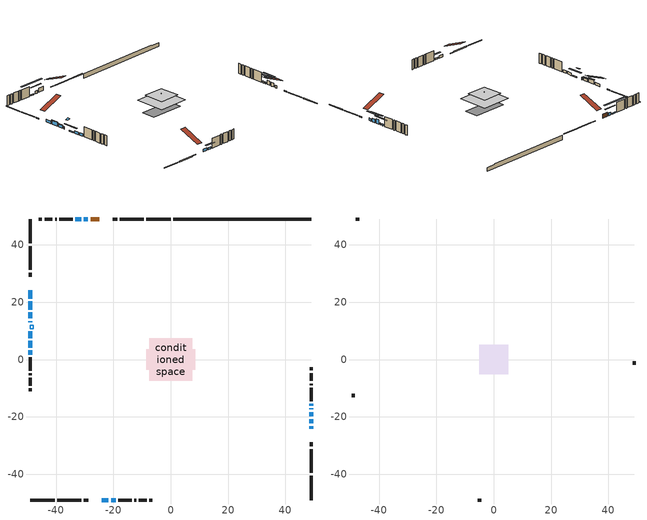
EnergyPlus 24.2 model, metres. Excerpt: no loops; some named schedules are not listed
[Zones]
conditioned space
 floor outside (Floor1 construction): -1.27,-1.27 -1.27,1.27 1.27,1.27 1.27,-1.27 z0.61
 floor adiabatic (AdiabaticFloorConstruction): -7.45,-7.45 -7.45,7.45 7.45,7.45 7.45,-7.45 z3.05
 floor foundation (Slab1 construction): -8.54,-3.5 -8.54,3.5 8.54,3.5 8.54,-3.5 z-1.6
 wall outside (RimJoist1 construction): -0.07,49.02 -8.56,49.02 / -49.02,-49.02 -40.52,-49.02 / -49.02,49.02 -49.02,40.52 / 49.02,-49.02 49.02,-40.52 z0.61:0.91
 wall outside (RimJoist2 construction): -9.49,49.02 -17.8,49.02 / -39.59,-49.02 -31.28,-49.02 / -49.02,39.59 -49.02,31.28 / 49.02,-39.59 49.02,-31.28 z0.61:0.91
 wall outside (RimJoist3 construction): -18.73,49.02 -20.3,49.02 / -30.35,-49.02 -28.79,-49.02 / -49.02,30.35 -49.02,28.79 / 49.02,-30.35 49.02,-28.79 z0.61:0.91
 wall outside (AdiabaticWallConstruction 1): -24.93,49.02 -27.97,49.02 z0.61:2.64
 wall outside (AdiabaticWallConstruction): 49.02,-24.16 49.02,-23.22 / -24.16,-49.02 -21.74,-49.02 / -49.02,24.16 -49.02,21.25 / -49.02,13.41 -49.02,12.95 / -49.02,6.56 -49.02,4.16 / -49.02,3.23 -49.02,1.64 z0.61:1.83; 49.02,-22.3 49.02,-20.77 z0.61:2.34; -28.89,49.02 -30.29,49.02 z0.61:1.88; -49.02,20.32 -49.02,17.4 z0.61:2.44; -49.02,16.47 -49.02,14.34 z0.61:1.93; 49.02,-19.84 49.02,-18.32 z0.61:2.69; -20.81,-49.02 -19.19,-49.02 z0.61:1.45; -31.21,49.02 -33.27,49.02 / -49.02,9.88 -49.02,7.49 z0.61:1.07; 49.02,-17.39 49.02,-16.98 / 49.02,-16.05 49.02,-15.49 z0.61:1.53
 wall outside (Wall1 construction): -34.2,49.02 -38.83,49.02 / -18.26,-49.02 -13.62,-49.02 / -49.02,0.71 -49.02,-3.93 / 49.02,-14.56 49.02,-9.93 z0.61:5.49
 wall outside (Wall2 construction): -39.76,49.02 -40.35,49.02 / -12.69,-49.02 -12.1,-49.02 / -49.02,-4.86 -49.02,-5.45 / 49.02,-9 49.02,-8.41 z0.61:5.49
 wall outside (Wall3 construction): -41.28,49.02 -44.04,49.02 / -11.17,-49.02 -8.41,-49.02 / -49.02,-6.38 -49.02,-9.14 / 49.02,-7.48 49.02,-4.72 z0.61:5.49
 wall outside (Wall4 construction): -44.97,49.02 -45.99,49.02 / -7.48,-49.02 -6.47,-49.02 / -49.02,-10.07 -49.02,-11.08 / 49.02,-3.79 49.02,-2.77 z0.61:5.49
 wall foundation (FoundationWall1 construction): 0.86,49.02,-1.6 0.86,49.02,0.61 44.2,49.02,0.61 44.2,49.02,0.19 49.02,49.02,0.19 49.02,49.02,-1.6
 window (WindowConstruction): 49.02,-24.16 49.02,-23.22 z0.61:1.83
 window (WindowConstruction 4): 49.02,-22.3 49.02,-20.77 z0.61:2.34
 window (WindowConstruction 5): -28.89,49.02 -30.28,49.02 z0.61:1.88
 window (WindowConstruction 6): -24.16,-49.02 -21.74,-49.02 z0.61:1.83
 window (WindowConstruction 7): -49.02,24.16 -49.02,21.25 z0.61:1.83
 window (WindowConstruction 8): -49.02,20.32 -49.02,17.4 z0.61:2.44
 window (WindowConstruction 9): -49.02,16.47 -49.02,14.34 z0.61:1.93
 window (WindowConstruction 10): -49.02,13.41 -49.02,12.95 z0.61:1.83
 window (WindowConstruction 11): 49.02,-19.84 49.02,-18.32 z0.61:2.69
 window (WindowConstruction 1): -20.81,-49.02 -19.19,-49.02 z0.61:1.45
 window (WindowConstruction 14): -31.21,49.02 -33.27,49.02 z0.61:1.07
 window (WindowConstruction 15): -49.02,9.88 -49.02,7.49 z0.61:1.07
 window (WindowConstruction 2): -49.02,6.56 -49.02,4.16 z0.61:1.83
 window (WindowConstruction 3): -49.02,3.23 -49.02,1.64 z0.61:1.83
 window (WindowConstruction 12): 49.02,-17.39 49.02,-16.98 z0.61:1.52
 window (WindowConstruction 13): 49.02,-16.05 49.02,-15.49 z0.61:1.52
 door (Door): -24.93,49.02 -27.97,49.02 z0.61:2.64
 ceiling adiabatic (AdiabaticFloorConstruction): 7.45,-7.45 7.45,7.45 -7.45,7.45 -7.45,-7.45 z3.05
 roof outside (AdiabaticRoofConstruction): -49.02,10.8,5.49 -47.89,10.8,5.96 -47.89,12.02,5.96 -49.02,12.02,5.49
 skylight (SkylightConstruction): -49.02,10.8,5.49 -47.89,10.8,5.96 -47.89,12.02,5.96 -49.02,12.02,5.49
attic - vented
 floor to conditioned space (Floor2 construction Reversed): -5.07,-5.07 -5.07,5.07 5.07,5.07 5.07,-5.07 z5.49
 floor to conditioned space (Floor3 construction Reversed): -1.06,-1.06 -1.06,1.06 1.06,1.06 1.06,-1.06 z5.49
 floor to conditioned space (Floor4 construction Reversed): -1.27,-1.27 -1.27,1.27 1.27,1.27 1.27,-1.27 z5.49
 wall outside (Wall5 construction): -46.92,49.02 -48.09,49.02 / -5.54,-49.02 -4.37,-49.02 / -49.02,-12.01 -49.02,-13.18 / 49.02,-1.84 49.02,-0.67 z0.61:5.49
 roof outside (Roof1 construction): -24,49.02,5.49 -24,38.77,9.76 -21.22,38.77,9.76 -21.22,49.02,5.49; -25.09,-49.02,5.49 -25.09,-38.77,9.76 -27.86,-38.77,9.76 -27.86,-49.02,5.49; -49.02,25.09,5.49 -38.77,25.09,9.76 -38.77,27.86,9.76 -49.02,27.86,5.49; 49.02,-25.09,5.49 38.77,-25.09,9.76 38.77,-27.86,9.76 49.02,-27.86,5.49
shading: 49.02,-18.03 49.02,-25.04 49.63,-25.04 49.63,-18.03 z5.08; -32.84,49.02 -26.33,49.02 -26.33,49.43 -32.84,49.43 z4.44; -49.02,17.1 -49.02,20.62 -49.32,20.62 -49.32,17.1 z2.74; -49.02,14.04 -49.02,16.77 -49.32,16.77 -49.32,14.04 z2.23; 49.02,-15.58 49.02,-22.58 49.63,-22.58 49.63,-15.58 z5.43; -17.36,-49.02 -22.64,-49.02 -22.64,-49.63 -17.36,-49.63 z3.28; -38.76,49.02 -25.72,49.02 -25.72,49.63 -38.76,49.63 z6.56; -49.02,5.05 -49.02,12.32 -49.63,12.32 -49.63,5.05 z3.51; 49.02,-14.24 49.02,-20.13 49.63,-20.13 49.63,-14.24 z4.26; 49.02,-12.75 49.02,-18.79 49.63,-18.79 49.63,-12.75 z4.26
[Building]
Building 1: Terrain=Suburbs
[Site:Location]
Ottawa Intl AP_ON: Latitude {deg}=45.32; Longitude {deg}=-75.67; Time Zone {hr}=-5; Elevation {m}=115; Keep Site Location Information=Yes
[Site:GroundTemperature:Shallow]
1.18808, -1.19398, -1.38475, -0.254337, 4.28362, 8.80044, 12.7163, 15.1969, 15.4076, 13.3901, 9.57408, 5.19582
[Site:WaterMainsTemperature]
Calculation Method=Schedule; Temperature Schedule=mains temperature schedule
[Material] Roughness=Rough; Thermal Absorptance=0.9
Name | Thickness {m} | Conductivity {W/m-K} | Density {kg/m3} | Specific Heat {J/kg-K} | Solar Absorptance | Visible Absorptance
asphalt or fiberglass shingles | 0.00635 | 0.162714 | 1121.4 | 1465.45 | 0.4 | 0.4
asphalt or fiberglass shingles 1 | 0.00635 | 0.162714 | 1121.4 | 1465.45 | 0.7 | 0.7
ceiling loosefill ins | 0.254 | 0.0480833 | 16.02 | 1046.75 | 0.7 | 0.7
ceiling loosefill ins 1 | 0.0846667 | 0.0480833 | 16.02 | 1046.75 | 0.7 | 0.7
ceiling stud and cavity | 0.1397 | 0.0981895 | 65.682 | 1177.47 | 0.7 | 0.7
ceiling stud and cavity 1 | 0.1397 | 0.0957022 | 65.682 | 1177.47 | 0.7 | 0.7
ceiling stud and cavity 2 | 0.1397 | 0.0951285 | 65.682 | 1177.47 | 0.7 | 0.7
concrete 4.0 in. | 0.1016 | 1.803125 | 2242.8 | 837.4 | 0.7 | 0.7
concrete 8.0 in. | 0.2032 | 1.803125 | 2242.8 | 837.4 | 0.7 | 0.7
door material | 0.04445 | 0.0451087 | 512.64 | 1214.23 | 0.7 | 0.7
exterior vertical ins | 0.00065798 | 0.029427 | 32.04 | 1214.23 | 0.7 | 0.7
floor covering | 0.0127 | 0.0433444 | 54.468 | 1339.84 | 0.6 | 0.6
floor rigid ins; rim joist rigid ins | 0.051816 | 0.029427 | 32.04 | 1214.23 | 0.7 | 0.7
floor rigid ins 1; roof rigid ins; wall rigid ins | 0.512978 | 0.029427 | 32.04 | 1214.23 | 0.7 | 0.7
floor stud and cavity | 0.1397 | 0.094315 | 92.3553 | 1139.71 | 0.7 | 0.7
floor stud and cavity 1 | 0.1397 | 1.75129 | 37.0049 | 1207.88 | 0.7 | 0.7
furniture material conditioned space 1 | 0.1524 | 0.115458 | 640.8 | 1214.23 | 0.6 | 0.6
gypsum board | 0.0127 | 0.160291 | 801 | 837.4 | 0.6 | 0.6
gypsum board 1 | 0.0127 | 0.160291 | 801 | 837.4 | 0.7 | 0.7
osb sheathing 0.5 in. | 0.0127 | 0.115458 | 512.64 | 1214.23 | 0.7 | 0.7
osb sheathing 0.75 in. | 0.01905 | 0.115458 | 512.64 | 1214.23 | 0.7 | 0.7
osb sheathing 2.0 in. | 0.0508 | 0.115458 | 512.64 | 1214.23 | 0.7 | 0.7
rim joist stud and cavity | 0.0508 | 0.268173 | 125.044 | 1163.47 | 0.6 | 0.6
rim joist stud and cavity 1 | 0.0508 | 0.548689 | 125.044 | 1163.47 | 0.6 | 0.6
rim joist stud and cavity 2 | 0.0508 | 0.632955 | 125.044 | 1163.47 | 0.6 | 0.6
roof stud and cavity | 0.18415 | 1.78686 | 37.0049 | 1207.88 | 0.6 | 0.6
wall stud and cavity | 0.1397 | 0.0816238 | 139.0536 | 1170.24 | 0.7 | 0.7
wall stud and cavity 1 | 0.1397 | 0.0966364 | 139.0536 | 1170.24 | 0.7 | 0.7
wall stud and cavity 2 | 0.1397 | 0.0820459 | 139.0536 | 1170.24 | 0.7 | 0.7
wall stud and cavity 3 | 0.1397 | 0.0881538 | 139.0536 | 1170.24 | 0.7 | 0.7
wall stud and cavity 4 | 0.0889 | 6.9971 | 50.32683 | 1063.81 | 0.6 | 0.6
wall stud and cavity 5 | 0.0889 | 0.380278 | 52.3479 | 1209.89 | 0.7 | 0.7
wall stud and cavity 6 | 0.0889 | 0.391764 | 83.0341 | 1211.67 | 0.7 | 0.7
wood siding | 0.0254 | 0.102417 | 544.68 | 1172.36 | 0.4 | 0.4
wood siding 1 | 0.00254 | 0.102417 | 544.68 | 1172.36 | 0.4 | 0.4
wood siding 2; wood siding 3; wood siding 4 | 0.0254 | 0.102417 | 544.68 | 1172.36 | 0.7 | 0.7
[WindowMaterial:SimpleGlazingSystem]
Name | U-Factor {W/m2-K} | Solar Heat Gain Coefficient
SkylightMaterial | 5.21453 | 0.7381
WindowMaterial | 2.95597 | 0.57
WindowMaterial 1 | 2.97868 | 0.53
WindowMaterial 10 | 3.0048 | 0.5
WindowMaterial 11 | 2.90203 | 0.65
WindowMaterial 12 | 3.13539 | 0.43
WindowMaterial 13 | 2.986628 | 0.6
WindowMaterial 14 | 3.026374 | 0.48
WindowMaterial 15 | 3.01388 | 0.51
WindowMaterial 2 | 2.93666 | 0.6
WindowMaterial 3 | 2.9219 | 0.62
WindowMaterial 4 | 1.78232 | 0.54
WindowMaterial 5 | 2.13095 | 0.63
WindowMaterial 6 | 2.989467 | 0.58
WindowMaterial 7 | 1.89191 | 0.55
WindowMaterial 8 | 2.88329 | 0.67
WindowMaterial 9 | 2.90827 | 0.64
[Construction]
AdiabaticFloorConstruction: floor stud and cavity 1, floor rigid ins 1, osb sheathing 0.75 in., floor covering
AdiabaticRoofConstruction: asphalt or fiberglass shingles 1, roof rigid ins, osb sheathing 0.75 in., roof stud and cavity
AdiabaticWallConstruction: wood siding 3, wall rigid ins, wall stud and cavity 5, gypsum board
AdiabaticWallConstruction 1: wood siding 4, wall rigid ins, wall stud and cavity 5, gypsum board
Door: door material
Floor1 construction: floor stud and cavity, floor rigid ins, osb sheathing 0.75 in., floor covering
Floor2 construction Reversed: gypsum board, ceiling stud and cavity, ceiling loosefill ins
Floor3 construction Reversed: gypsum board, ceiling stud and cavity 1, ceiling loosefill ins 1
Floor4 construction Reversed: gypsum board, ceiling stud and cavity 2, ceiling loosefill ins 1
FoundationWall1 construction: concrete 8.0 in., gypsum board 1
furniture construction conditioned space 1: furniture material conditioned space 1
PartitionWallConstruction: gypsum board, wall stud and cavity 6, gypsum board
RimJoist1 construction: wood siding 2, rim joist rigid ins, osb sheathing 2.0 in., rim joist stud and cavity
RimJoist2 construction: wood siding 2, rim joist rigid ins, osb sheathing 2.0 in., rim joist stud and cavity 1
RimJoist3 construction: wood siding 2, rim joist rigid ins, osb sheathing 2.0 in., rim joist stud and cavity 2
Roof1 construction: asphalt or fiberglass shingles
SkylightConstruction: SkylightMaterial
Slab1 construction: concrete 4.0 in.
Wall1 construction: wood siding, osb sheathing 0.5 in., wall stud and cavity, gypsum board
Wall2 construction: wood siding, osb sheathing 0.5 in., wall stud and cavity 1, gypsum board
Wall3 construction: wood siding, osb sheathing 0.5 in., wall stud and cavity 2, gypsum board
Wall4 construction: wood siding, osb sheathing 0.5 in., wall stud and cavity 3, gypsum board
Wall5 construction: wood siding 1, wall stud and cavity 4
WindowConstruction: WindowMaterial
WindowConstruction 1: WindowMaterial 1
WindowConstruction 10: WindowMaterial 10
WindowConstruction 11: WindowMaterial 11
WindowConstruction 12: WindowMaterial 12
WindowConstruction 13: WindowMaterial 13
WindowConstruction 14: WindowMaterial 14
WindowConstruction 15: WindowMaterial 15
WindowConstruction 2: WindowMaterial 2
WindowConstruction 3: WindowMaterial 3
WindowConstruction 4: WindowMaterial 4
WindowConstruction 5: WindowMaterial 5
WindowConstruction 6: WindowMaterial 6
WindowConstruction 7: WindowMaterial 7
WindowConstruction 8: WindowMaterial 8
WindowConstruction 9: WindowMaterial 9
[Zone] Multiplier=1; Part of Total Floor Area=Yes
Name | Volume {m3}
attic - vented | 79.3529
conditioned space | 861.2
[Space]
Name | Zone | Volume {m3}
attic - vented 1 | attic - vented | 79.3529
conditioned space 1 | conditioned space | 861.2
[ZoneInfiltration:EffectiveLeakageArea]
infil attic - vented 1: Zone or Space=attic - vented 1; Schedule=Always On Discrete; Effective Air Leakage Area {cm2}=4791.73; Stack Coefficient=0.000636241; Wind Coefficient=1.70424e-05
[ZoneMixing]
whole house fan mix: Zone or Space=attic - vented; Schedule=Always On Continuous; Design Flow Rate Calculation Method=Flow/Zone; Design Flow Rate {m3/s}=0; Source Zone or Space=conditioned space
[SurfaceProperty:ExposedFoundationPerimeter]
Slab1: Exposed Perimeter Calculation Method=TotalExposedPerimeter; Total Exposed Perimeter {m}=48.158
[InternalMass] Zone or ZoneList=conditioned space; Space or SpaceList=conditioned space 1
Name | Construction | Surface Area {m2}
furniture mass conditioned space 1 | furniture construction conditioned space 1 | 139.32
partition wall mass | PartitionWallConstruction | 348.3
[Lights]
interior lighting: Zone or ZoneList or Space or SpaceList=conditioned space 1; Schedule=interior lighting schedule; Design Level Calculation Method=LightingLevel; Lighting Level {W}=343.2; Return Air Fraction=0; Fraction Radiant=0.6; Fraction Visible=0.2; Fraction Replaceable=1
[People]
occupants: Zone or ZoneList or Space or SpaceList=conditioned space 1; Number of People Schedule=occupants schedule; Number of People Calculation Method=People; Number of People=3; Fraction Radiant=0.314171; Sensible Heat Fraction=0.56303; Activity Level Schedule=occupants activity schedule; Carbon Dioxide Generation Rate {m3/s-W}=0; Enable ASHRAE 55 Comfort Warnings=No; Mean Radiant Temperature Calculation Type=EnclosureAveraged
[ElectricEquipment] Zone or ZoneList or Space or SpaceList=conditioned space 1; Design Level Calculation Method=EquipmentLevel
Name | Schedule | Design Level {W} | Fraction Latent | Fraction Radiant | Fraction Lost
clothes dryer | clothes dryer schedule | 140.772 | 0.015 | 0.081 | 0.85
clothes washer | clothes washer schedule | 32.1985 | 0.03 | 0.162 | 0.7
cooking range | cooking range schedule | 215.147 | 0.08 | 0.432 | 0.2
dishwasher | dishwasher schedule | 66.8632 | 0.3 | 0.18 | 0.4
fridge | fridge schedule | 72.9452 | 0 | 0.6 | 0
mech vent bath fan 0 | mech vent bath fan 0 schedule | 50.2 | 0 | 0 | 1
mech vent bath fan 1 | mech vent bath fan 1 schedule | 50.2 | 0 | 0 | 1
mech vent bath fan 2 | mech vent bath fan 2 schedule | 50.2 | 0 | 0 | 1
mech vent house fan | mech vent house fan schedule | 0 | 0 | 0 | 1
mech vent house fan cfis | mech vent house fan cfis schedule | 0 | 0 | 0 | 0
mech vent range fan 0 | mech vent range fan 0 schedule | 57 | 0 | 0 | 1
misc plug loads | misc plug loads schedule | 494.7 | 0.045 | 0.513 | 0.1
whole house fan | Always On Discrete | 0 | 0 | 0 | 1
[OtherEquipment] Zone or ZoneList or Space or SpaceList=conditioned space 1; Design Level Calculation Method=EquipmentLevel
Name | Fuel Type | Schedule | Design Level {W} | Fraction Latent | Fraction Radiant | Fraction Lost
clothes dryer 1 | Electricity | clothes dryer schedule | 0 | 0.015 | 0.081 | 0.85
cooking range 1 | Electricity | cooking range schedule | 0 | 0.08 | 0.432 | 0.2
general water use latent | None | general water use schedule | 62.594 | 1 | 0 | 0
general water use sensible | None | general water use schedule | -61.6891 | 0 | 0.6 | 0
mech vent house fan latent load | None | Always On Discrete | 0 | 1 | 0 | 0
mech vent house fan sensible load | None | Always On Discrete | 0 | 0 | 0 | 0
water heater energy adjustment1 | NaturalGas | Always On Discrete | 0.01 | 0 | 0 | 1
[ZoneInfiltration:DesignFlowRate] Zone or ZoneList or Space or SpaceList=conditioned space 1; Schedule=Always On Discrete; Design Flow Rate Calculation Method=Flow/Zone; Design Flow Rate {m3/s}=0
infil flow; natural vent flow; whole house fan flow
[Foundation:Kiva]
Foundation Kiva 1: Initial Indoor Air Temperature {C}=18; Wall Height Above Grade {m}=0.610027; Wall Depth Below Slab {m}=0.2032; Custom Block Material Name 1=exterior vertical ins; Custom Block Depth 1 {m}=2.21001; Custom Block X Position 1 {m}=0.2159; Custom Block Z Position 1 {m}=0
[Foundation:Kiva:Settings]
Soil Conductivity {W/m-K}=1.275747; Soil Density {kg/m3}=1842.3; Soil Specific Heat {J/kg-K}=418.7; Ground Solar Absorptivity=0.9; Ground Thermal Absorptivity=0.9; Ground Surface Roughness {m}=0.03; Far-Field Width {m}=40; Deep-Ground Boundary Condition=ZeroFlux; Deep-Ground Depth {m}=40; Minimum Cell Dimension {m}=0.2; Maximum Cell Growth Coefficient=3; Simulation Timestep=Timestep
[Exterior:Lights]
exterior lighting: Schedule=exterior lighting schedule; Design Level {W}=75.6
[Schedule:Constant]
Name | Hourly Value
Always On Continuous; mech vent house fan schedule; mech vent house fan cfis schedule; Always On Discrete | 1
occupants activity schedule | 117.228
fridge schedule | 0
[Schedule:Week:Daily]
interior lighting schedule Week Rule - Jan1-Jan27: interior lighting schedule day, interior lighting schedule day, interior lighting schedule day, interior lighting schedule day, interior lighting schedule day, interior lighting schedule day, interior lighting schedule day, interior lighting schedule default day, interior lighting schedule default day, interior lighting schedule default day, interior lighting schedule default day, interior lighting schedule default day
interior lighting schedule Week Rule - Jan28-Feb3: interior lighting schedule day, interior lighting schedule day, interior lighting schedule day, interior lighting schedule day, interior lighting schedule day 1, interior lighting schedule day 1, interior lighting schedule day 1, interior lighting schedule default day, interior lighting schedule default day, interior lighting schedule default day, interior lighting schedule default day, interior lighting schedule default day
interior lighting schedule Week Rule - Feb4-Feb24: interior lighting schedule day 1, interior lighting schedule day 1, interior lighting schedule day 1, interior lighting schedule day 1, interior lighting schedule day 1, interior lighting schedule day 1, interior lighting schedule day 1, interior lighting schedule default day, interior lighting schedule default day, interior lighting schedule default day, interior lighting schedule default day, interior lighting schedule default day
interior lighting schedule Week Rule - Feb25-Mar3: interior lighting schedule day 1, interior lighting schedule day 1, interior lighting schedule day 1, interior lighting schedule day 1, interior lighting schedule day 2, interior lighting schedule day 2, interior lighting schedule day 2, interior lighting schedule default day, interior lighting schedule default day, interior lighting schedule default day, interior lighting schedule default day, interior lighting schedule default day
interior lighting schedule Week Rule - Mar4-Mar31: interior lighting schedule day 2, interior lighting schedule day 2, interior lighting schedule day 2, interior lighting schedule day 2, interior lighting schedule day 2, interior lighting schedule day 2, interior lighting schedule day 2, interior lighting schedule default day, interior lighting schedule default day, interior lighting schedule default day, interior lighting schedule default day, interior lighting schedule default day
interior lighting schedule Week Rule - Apr1-Apr28: interior lighting schedule day 3, interior lighting schedule day 3, interior lighting schedule day 3, interior lighting schedule day 3, interior lighting schedule day 3, interior lighting schedule day 3, interior lighting schedule day 3, interior lighting schedule default day, interior lighting schedule default day, interior lighting schedule default day, interior lighting schedule default day, interior lighting schedule default day
interior lighting schedule Week Rule - Apr29-May5: interior lighting schedule day 3, interior lighting schedule day 3, interior lighting schedule day 4, interior lighting schedule day 4, interior lighting schedule day 4, interior lighting schedule day 4, interior lighting schedule day 4, interior lighting schedule default day, interior lighting schedule default day, interior lighting schedule default day, interior lighting schedule default day, interior lighting schedule default day
interior lighting schedule Week Rule - May6-May26: interior lighting schedule day 4, interior lighting schedule day 4, interior lighting schedule day 4, interior lighting schedule day 4, interior lighting schedule day 4, interior lighting schedule day 4, interior lighting schedule day 4, interior lighting schedule default day, interior lighting schedule default day, interior lighting schedule default day, interior lighting schedule default day, interior lighting schedule default day
interior lighting schedule Week Rule - May27-Jun2: interior lighting schedule day 4, interior lighting schedule day 4, interior lighting schedule day 4, interior lighting schedule day 4, interior lighting schedule day 4, interior lighting schedule day 5, interior lighting schedule day 5, interior lighting schedule default day, interior lighting schedule default day, interior lighting schedule default day, interior lighting schedule default day, interior lighting schedule default day
interior lighting schedule Week Rule - Jun3-Jun30: interior lighting schedule day 5, interior lighting schedule day 5, interior lighting schedule day 5, interior lighting schedule day 5, interior lighting schedule day 5, interior lighting schedule day 5, interior lighting schedule day 5, interior lighting schedule default day, interior lighting schedule default day, interior lighting schedule default day, interior lighting schedule default day, interior lighting schedule default day
interior lighting schedule Week Rule - Jul1-Jul28: interior lighting schedule day 6, interior lighting schedule day 6, interior lighting schedule day 6, interior lighting schedule day 6, interior lighting schedule day 6, interior lighting schedule day 6, interior lighting schedule day 6, interior lighting schedule default day, interior lighting schedule default day, interior lighting schedule default day, interior lighting schedule default day, interior lighting schedule default day
interior lighting schedule Week Rule - Jul29-Aug4: interior lighting schedule day 6, interior lighting schedule day 6, interior lighting schedule day 6, interior lighting schedule day 7, interior lighting schedule day 7, interior lighting schedule day 7, interior lighting schedule day 7, interior lighting schedule default day, interior lighting schedule default day, interior lighting schedule default day, interior lighting schedule default day, interior lighting schedule default day
interior lighting schedule Week Rule - Aug5-Aug25: interior lighting schedule day 7, interior lighting schedule day 7, interior lighting schedule day 7, interior lighting schedule day 7, interior lighting schedule day 7, interior lighting schedule day 7, interior lighting schedule day 7, interior lighting schedule default day, interior lighting schedule default day, interior lighting schedule default day, interior lighting schedule default day, interior lighting schedule default day
interior lighting schedule Week Rule - Aug26-Sep1: interior lighting schedule day 7, interior lighting schedule day 7, interior lighting schedule day 7, interior lighting schedule day 7, interior lighting schedule day 7, interior lighting schedule day 7, interior lighting schedule day 8, interior lighting schedule default day, interior lighting schedule default day, interior lighting schedule default day, interior lighting schedule default day, interior lighting schedule default day
interior lighting schedule Week Rule - Sep2-Sep29: interior lighting schedule day 8, interior lighting schedule day 8, interior lighting schedule day 8, interior lighting schedule day 8, interior lighting schedule day 8, interior lighting schedule day 8, interior lighting schedule day 8, interior lighting schedule default day, interior lighting schedule default day, interior lighting schedule default day, interior lighting schedule default day, interior lighting schedule default day
interior lighting schedule Week Rule - Sep30-Oct6: interior lighting schedule day 8, interior lighting schedule day 9, interior lighting schedule day 9, interior lighting schedule day 9, interior lighting schedule day 9, interior lighting schedule day 9, interior lighting schedule day 9, interior lighting schedule default day, interior lighting schedule default day, interior lighting schedule default day, interior lighting schedule default day, interior lighting schedule default day
interior lighting schedule Week Rule - Oct7-Oct27: interior lighting schedule day 9, interior lighting schedule day 9, interior lighting schedule day 9, interior lighting schedule day 9, interior lighting schedule day 9, interior lighting schedule day 9, interior lighting schedule day 9, interior lighting schedule default day, interior lighting schedule default day, interior lighting schedule default day, interior lighting schedule default day, interior lighting schedule default day
interior lighting schedule Week Rule - Oct28-Nov3: interior lighting schedule day 9, interior lighting schedule day 9, interior lighting schedule day 9, interior lighting schedule day 9, interior lighting schedule day 10, interior lighting schedule day 10, interior lighting schedule day 10, interior lighting schedule default day, interior lighting schedule default day, interior lighting schedule default day, interior lighting schedule default day, interior lighting schedule default day
interior lighting schedule Week Rule - Nov4-Nov24: interior lighting schedule day 10, interior lighting schedule day 10, interior lighting schedule day 10, interior lighting schedule day 10, interior lighting schedule day 10, interior lighting schedule day 10, interior lighting schedule day 10, interior lighting schedule default day, interior lighting schedule default day, interior lighting schedule default day, interior lighting schedule default day, interior lighting schedule default day
interior lighting schedule Week Rule - Nov25-Dec1: interior lighting schedule day 10, interior lighting schedule day 10, interior lighting schedule day 10, interior lighting schedule day 10, interior lighting schedule day 10, interior lighting schedule day 10, interior lighting schedule day 11, interior lighting schedule default day, interior lighting schedule default day, interior lighting schedule default day, interior lighting schedule default day, interior lighting schedule default day
interior lighting schedule Week Rule - Dec2-Dec31: interior lighting schedule day 11, interior lighting schedule day 11, interior lighting schedule day 11, interior lighting schedule day 11, interior lighting schedule day 11, interior lighting schedule day 11, interior lighting schedule day 11, interior lighting schedule default day, interior lighting schedule default day, interior lighting schedule default day, interior lighting schedule default day, interior lighting schedule default day
occupants schedule Week Rule - Jan1-Dec31: occupants schedule day, occupants schedule day, occupants schedule day, occupants schedule day, occupants schedule day, occupants schedule day, occupants schedule day, occupants schedule default day, occupants schedule default day, occupants schedule default day, occupants schedule default day, occupants schedule default day
clothes dryer schedule Week Rule - Jan1-Dec31: clothes dryer schedule day, clothes dryer schedule day, clothes dryer schedule day, clothes dryer schedule day, clothes dryer schedule day, clothes dryer schedule day, clothes dryer schedule day, clothes dryer schedule default day, clothes dryer schedule default day, clothes dryer schedule default day, clothes dryer schedule default day, clothes dryer schedule default day
clothes washer schedule Week Rule - Jan1-Dec31: clothes washer schedule day, clothes washer schedule day, clothes washer schedule day, clothes washer schedule day, clothes washer schedule day, clothes washer schedule day, clothes washer schedule day, clothes washer schedule default day, clothes washer schedule default day, clothes washer schedule default day, clothes washer schedule default day, clothes washer schedule default day
cooking range schedule Week Rule - Jan1-Dec31: cooking range schedule day, cooking range schedule day, cooking range schedule day, cooking range schedule day, cooking range schedule day, cooking range schedule day, cooking range schedule day, cooking range schedule default day, cooking range schedule default day, cooking range schedule default day, cooking range schedule default day, cooking range schedule default day
dishwasher schedule Week Rule - Jan1-Dec31: dishwasher schedule day, dishwasher schedule day, dishwasher schedule day, dishwasher schedule day, dishwasher schedule day, dishwasher schedule day, dishwasher schedule day, dishwasher schedule default day, dishwasher schedule default day, dishwasher schedule default day, dishwasher schedule default day, dishwasher schedule default day
mech vent bath fan 0 schedule Week Rule - Jan1-Dec31: mech vent bath fan 0 schedule day, mech vent bath fan 0 schedule day, mech vent bath fan 0 schedule day, mech vent bath fan 0 schedule day, mech vent bath fan 0 schedule day, mech vent bath fan 0 schedule day, mech vent bath fan 0 schedule day, mech vent bath fan 0 schedule default day, mech vent bath fan 0 schedule default day, mech vent bath fan 0 schedule default day, mech vent bath fan 0 schedule default day, mech vent bath fan 0 schedule default day
mech vent bath fan 1 schedule Week Rule - Jan1-Dec31: mech vent bath fan 1 schedule day, mech vent bath fan 1 schedule day, mech vent bath fan 1 schedule day, mech vent bath fan 1 schedule day, mech vent bath fan 1 schedule day, mech vent bath fan 1 schedule day, mech vent bath fan 1 schedule day, mech vent bath fan 1 schedule default day, mech vent bath fan 1 schedule default day, mech vent bath fan 1 schedule default day, mech vent bath fan 1 schedule default day, mech vent bath fan 1 schedule default day
mech vent bath fan 2 schedule Week Rule - Jan1-Dec31: mech vent bath fan 2 schedule day, mech vent bath fan 2 schedule day, mech vent bath fan 2 schedule day, mech vent bath fan 2 schedule day, mech vent bath fan 2 schedule day, mech vent bath fan 2 schedule day, mech vent bath fan 2 schedule day, mech vent bath fan 2 schedule default day, mech vent bath fan 2 schedule default day, mech vent bath fan 2 schedule default day, mech vent bath fan 2 schedule default day, mech vent bath fan 2 schedule default day
mech vent range fan 0 schedule Week Rule - Jan1-Dec31: mech vent range fan 0 schedule day, mech vent range fan 0 schedule day, mech vent range fan 0 schedule day, mech vent range fan 0 schedule day, mech vent range fan 0 schedule day, mech vent range fan 0 schedule day, mech vent range fan 0 schedule day, mech vent range fan 0 schedule default day, mech vent range fan 0 schedule default day, mech vent range fan 0 schedule default day, mech vent range fan 0 schedule default day, mech vent range fan 0 schedule default day
misc plug loads schedule Week Rule - Jan1-Dec31: misc plug loads schedule day, misc plug loads schedule day, misc plug loads schedule day, misc plug loads schedule day, misc plug loads schedule day, misc plug loads schedule day, misc plug loads schedule day, misc plug loads schedule default day, misc plug loads schedule default day, misc plug loads schedule default day, misc plug loads schedule default day, misc plug loads schedule default day
general water use schedule Week Rule - Jan1-Dec31: general water use schedule day, general water use schedule day, general water use schedule day, general water use schedule day, general water use schedule day, general water use schedule day, general water use schedule day, general water use schedule default day, general water use schedule default day, general water use schedule default day, general water use schedule default day, general water use schedule default day
exterior lighting schedule Week Rule - Jan1-Jan27: exterior lighting schedule day, exterior lighting schedule day, exterior lighting schedule day, exterior lighting schedule day, exterior lighting schedule day, exterior lighting schedule day, exterior lighting schedule day, exterior lighting schedule default day, exterior lighting schedule default day, exterior lighting schedule default day, exterior lighting schedule default day, exterior lighting schedule default day
exterior lighting schedule Week Rule - Jan28-Feb3: exterior lighting schedule day, exterior lighting schedule day, exterior lighting schedule day, exterior lighting schedule day, exterior lighting schedule day 1, exterior lighting schedule day 1, exterior lighting schedule day 1, exterior lighting schedule default day, exterior lighting schedule default day, exterior lighting schedule default day, exterior lighting schedule default day, exterior lighting schedule default day
exterior lighting schedule Week Rule - Feb4-Feb24: exterior lighting schedule day 1, exterior lighting schedule day 1, exterior lighting schedule day 1, exterior lighting schedule day 1, exterior lighting schedule day 1, exterior lighting schedule day 1, exterior lighting schedule day 1, exterior lighting schedule default day, exterior lighting schedule default day, exterior lighting schedule default day, exterior lighting schedule default day, exterior lighting schedule default day
exterior lighting schedule Week Rule - Feb25-Mar3: exterior lighting schedule day 1, exterior lighting schedule day 1, exterior lighting schedule day 1, exterior lighting schedule day 1, exterior lighting schedule day 2, exterior lighting schedule day 2, exterior lighting schedule day 2, exterior lighting schedule default day, exterior lighting schedule default day, exterior lighting schedule default day, exterior lighting schedule default day, exterior lighting schedule default day
[Schedule:Year]
interior lighting schedule: interior lighting schedule Week Rule - Jan1-Jan27, 1, 1, 1, 27, interior lighting schedule Week Rule - Jan28-Feb3, 1, 28, 2, 3, interior lighting schedule Week Rule - Feb4-Feb24, 2, 4, 2, 24, interior lighting schedule Week Rule - Feb25-Mar3, 2, 25, 3, 3, interior lighting schedule Week Rule - Mar4-Mar31, 3, 4, 3, 31, interior lighting schedule Week Rule - Apr1-Apr28, 4, 1, 4, 28, interior lighting schedule Week Rule - Apr29-May5, 4, 29, 5, 5, interior lighting schedule Week Rule - May6-May26, 5, 6, 5, 26, interior lighting schedule Week Rule - May27-Jun2, 5, 27, 6, 2, interior lighting schedule Week Rule - Jun3-Jun30, 6, 3, 6, 30, interior lighting schedule Week Rule - Jul1-Jul28, 7, 1, 7, 28, interior lighting schedule Week Rule - Jul29-Aug4, 7, 29, 8, 4, interior lighting schedule Week Rule - Aug5-Aug25, 8, 5, 8, 25, interior lighting schedule Week Rule - Aug26-Sep1, 8, 26, 9, 1, interior lighting schedule Week Rule - Sep2-Sep29, 9, 2, 9, 29, interior lighting schedule Week Rule - Sep30-Oct6, 9, 30, 10, 6, interior lighting schedule Week Rule - Oct7-Oct27, 10, 7, 10, 27, interior lighting schedule Week Rule - Oct28-Nov3, 10, 28, 11, 3, interior lighting schedule Week Rule - Nov4-Nov24, 11, 4, 11, 24, interior lighting schedule Week Rule - Nov25-Dec1, 11, 25, 12, 1, interior lighting schedule Week Rule - Dec2-Dec31, 12, 2, 12, 31
occupants schedule: occupants schedule Week Rule - Jan1-Dec31, 1, 1, 12, 31
clothes dryer schedule: clothes dryer schedule Week Rule - Jan1-Dec31, 1, 1, 12, 31
clothes washer schedule: clothes washer schedule Week Rule - Jan1-Dec31, 1, 1, 12, 31
cooking range schedule: cooking range schedule Week Rule - Jan1-Dec31, 1, 1, 12, 31
dishwasher schedule: dishwasher schedule Week Rule - Jan1-Dec31, 1, 1, 12, 31
mech vent bath fan 0 schedule: mech vent bath fan 0 schedule Week Rule - Jan1-Dec31, 1, 1, 12, 31
mech vent bath fan 1 schedule: mech vent bath fan 1 schedule Week Rule - Jan1-Dec31, 1, 1, 12, 31
mech vent bath fan 2 schedule: mech vent bath fan 2 schedule Week Rule - Jan1-Dec31, 1, 1, 12, 31
mech vent range fan 0 schedule: mech vent range fan 0 schedule Week Rule - Jan1-Dec31, 1, 1, 12, 31
misc plug loads schedule: misc plug loads schedule Week Rule - Jan1-Dec31, 1, 1, 12, 31
general water use schedule: general water use schedule Week Rule - Jan1-Dec31, 1, 1, 12, 31
exterior lighting schedule: exterior lighting schedule Week Rule - Jan1-Jan27, 1, 1, 1, 27, exterior lighting schedule Week Rule - Jan28-Feb3, 1, 28, 2, 3, exterior lighting schedule Week Rule - Feb4-Feb24, 2, 4, 2, 24, exterior lighting schedule Week Rule - Feb25-Mar3, 2, 25, 3, 3, exterior lighting schedule Week Rule - Mar4-Mar31, 3, 4, 3, 31, exterior lighting schedule Week Rule - Apr1-Apr28, 4, 1, 4, 28, exterior lighting schedule Week Rule - Apr29-May5, 4, 29, 5, 5, exterior lighting schedule Week Rule - May6-May26, 5, 6, 5, 26, exterior lighting schedule Week Rule - May27-Jun2, 5, 27, 6, 2, exterior lighting schedule Week Rule - Jun3-Jun30, 6, 3, 6, 30, exterior lighting schedule Week Rule - Jul1-Jul28, 7, 1, 7, 28, exterior lighting schedule Week Rule - Jul29-Aug4, 7, 29, 8, 4, exterior lighting schedule Week Rule - Aug5-Aug25, 8, 5, 8, 25, exterior lighting schedule Week Rule - Aug26-Sep1, 8, 26, 9, 1, exterior lighting schedule Week Rule - Sep2-Sep29, 9, 2, 9, 29, exterior lighting schedule Week Rule - Sep30-Oct6, 9, 30, 10, 6, exterior lighting schedule Week Rule - Oct7-Oct27, 10, 7, 10, 27, exterior lighting schedule Week Rule - Oct28-Nov3, 10, 28, 11, 3, exterior lighting schedule Week Rule - Nov4-Nov24, 11, 4, 11, 24, exterior lighting schedule Week Rule - Nov25-Dec1, 11, 25, 12, 1, exterior lighting schedule Week Rule - Dec2-Dec31, 12, 2, 12, 31
[Schedule:Compact]
mains temperature schedule: Through: 01/01, For: AllDays, Until: 24:00, 5.98056, Through: 01/02, For: AllDays, Until: 24:00, 5.90111, Through: 01/03, For: AllDays, Until: 24:00, 5.82222, Through: 01/04, For: AllDays, Until: 24:00, 5.74556, Through: 01/05, For: AllDays, Until: 24:00, 5.66944, Through: 01/06, For: AllDays, Until: 24:00, 5.595, Through: 01/07, For: AllDays, Until: 24:00, 5.52222, Through: 01/08, For: AllDays, Until: 24:00, 5.45, Through: 01/09, For: AllDays, Until: 24:00, 5.38, Through: 01/10, For: AllDays, Until: 24:00, 5.31111, Through: 01/11, For: AllDays, Until: 24:00, 5.24333, Through: 01/12, For: AllDays, Until: 24:00, 5.17778, Through: 01/13, For: AllDays, Until: 24:00, 5.11333, Through: 01/14, For: AllDays, Until: 24:00, 5.05, Through: 01/15, For: AllDays, Until: 24:00, 4.98833, Through: 01/16, For: AllDays, Until: 24:00, 4.92889, Through: 01/17, For: AllDays, Until: 24:00, 4.87, Through: 01/18, For: AllDays, Until: 24:00, 4.81333, Through: 01/19, For: AllDays, Until: 24:00, 4.75833, Through: 01/20, For: AllDays, Until: 24:00, 4.70444, Through: 01/21, For: AllDays, Until: 24:00, 4.65278, Through: 01/22, For: AllDays, Until: 24:00, 4.60222, Through: 01/23, For: AllDays, Until: 24:00, 4.55333, Through: 01/24, For: AllDays, Until: 24:00, 4.50667, Through: 01/25, For: AllDays, Until: 24:00, 4.46111, Through: 01/26, For: AllDays, Until: 24:00, 4.41722, Through: 01/27, For: AllDays, Until: 24:00, 4.37556, Through: 01/28, For: AllDays, Until: 24:00, 4.335, Through: 01/29, For: AllDays, Until: 24:00, 4.29667, Through: 01/30, For: AllDays, Until: 24:00, 4.26, Through: 01/31, For: AllDays, Until: 24:00, 4.225, Through: 02/01, For: AllDays, Until: 24:00, 4.19167, Through: 02/02, For: AllDays, Until: 24:00, 4.16, Through: 02/03, For: AllDays, Until: 24:00, 4.13056, Through: 02/04, For: AllDays, Until: 24:00, 4.10278, Through: 02/05, For: AllDays, Until: 24:00, 4.07667, Through: 02/06, For: AllDays, Until: 24:00, 4.05222, Through: 02/07, For: AllDays, Until: 24:00, 4.03, Through: 02/08, For: AllDays, Until: 24:00, 4.00889, Through: 02/09, For: AllDays, Until: 24:00, 3.99056, Through: 02/10, For: AllDays, Until: 24:00, 3.97333, Through: 02/11, For: AllDays, Until: 24:00, 3.95833, Through: 02/12, For: AllDays, Until: 24:00, 3.945, Through: 02/13, For: AllDays, Until: 24:00, 3.93333, Through: 02/14, For: AllDays, Until: 24:00, 3.92389, Through: 02/15, For: AllDays, Until: 24:00, 3.91611, Through: 02/16, For: AllDays, Until: 24:00, 3.91, Through: 02/17, For: AllDays, Until: 24:00, 3.90611, Through: 02/18, For: AllDays, Until: 24:00, 3.90389, Through: 02/19, For: AllDays, Until: 24:00, 3.90389, Through: 02/20, For: AllDays, Until: 24:00, 3.905, Through: 02/21, For: AllDays, Until: 24:00, 3.90889, Through: 02/22, For: AllDays, Until: 24:00, 3.91389, Through: 02/23, For: AllDays, Until: 24:00, 3.92111, Through: 02/24, For: AllDays, Until: 24:00, 3.93, Through: 02/25, For: AllDays, Until: 24:00, 3.94056, Through: 02/26, For: AllDays, Until: 24:00, 3.95333, Through: 02/27, For: AllDays, Until: 24:00, 3.96778, Through: 02/28, For: AllDays, Until: 24:00, 3.98444, Through: 03/01, For: AllDays, Until: 24:00, 4.00278, Through: 03/02, For: AllDays, Until: 24:00, 4.02278, Through: 03/03, For: AllDays, Until: 24:00, 4.04444, Through: 03/04, For: AllDays, Until: 24:00, 4.06833, Through: 03/05, For: AllDays, Until: 24:00, 4.09389, Through: 03/06, For: AllDays, Until: 24:00, 4.12111, Through: 03/07, For: AllDays, Until: 24:00, 4.15, Through: 03/08, For: AllDays, Until: 24:00, 4.18111, Through: 03/09, For: AllDays, Until: 24:00, 4.21333, Through: 03/10, For: AllDays, Until: 24:00, 4.24778, Through: 03/11, For: AllDays, Until: 24:00, 4.28389, Through: 03/12, For: AllDays, Until: 24:00, 4.32222, Through: 03/13, For: AllDays, Until: 24:00, 4.36167, Through: 03/14, For: AllDays, Until: 24:00, 4.40333, Through: 03/15, For: AllDays, Until: 24:00, 4.44611, Through: 03/16, For: AllDays, Until: 24:00, 4.49111, Through: 03/17, For: AllDays, Until: 24:00, 4.53722, Through: 03/18, For: AllDays, Until: 24:00, 4.58556, Through: 03/19, For: AllDays, Until: 24:00, 4.63556, Through: 03/20, For: AllDays, Until: 24:00, 4.68667, Through: 03/21, For: AllDays, Until: 24:00, 4.74, Through: 03/22, For: AllDays, Until: 24:00, 4.79444, Through: 03/23, For: AllDays, Until: 24:00, 4.85111, Through: 03/24, For: AllDays, Until: 24:00, 4.90889, Through: 03/25, For: AllDays, Until: 24:00, 4.96833, Through: 03/26, For: AllDays, Until: 24:00, 5.02944, Through: 03/27, For: AllDays, Until: 24:00, 5.09167, Through: 03/28, For: AllDays, Until: 24:00, 5.15556, Through: 03/29, For: AllDays, Until: 24:00, 5.22111, Through: 03/30, For: AllDays, Until: 24:00, 5.28833, Through: 03/31, For: AllDays, Until: 24:00, 5.35667, Through: 04/01, For: AllDays, Until: 24:00, 5.42667, Through: 04/02, For: AllDays, Until: 24:00, 5.49778, Through: 04/03, For: AllDays, Until: 24:00, 5.57056, Through: 04/04, For: AllDays, Until: 24:00, 5.64444, Through: 04/05, For: AllDays, Until: 24:00, 5.71944, Through: 04/06, For: AllDays, Until: 24:00, 5.79611, Through: 04/07, For: AllDays, Until: 24:00, 5.87444, Through: 04/08, For: AllDays, Until: 24:00, 5.95389, Through: 04/09, For: AllDays, Until: 24:00, 6.03389, Through: 04/10, For: AllDays, Until: 24:00, 6.11611, Through: 04/11, For: AllDays, Until: 24:00, 6.19889, Through: 04/12, For: AllDays, Until: 24:00, 6.28278, Through: 04/13, For: AllDays, Until: 24:00, 6.36833, Through: 04/14, For: AllDays, Until: 24:00, 6.45444, Through: 04/15, For: AllDays, Until: 24:00, 6.54222, Through: 04/16, For: AllDays, Until: 24:00, 6.63056, Through: 04/17, For: AllDays, Until: 24:00, 6.72056, Through: 04/18, For: AllDays, Until: 24:00, 6.81111, Through: 04/19, For: AllDays, Until: 24:00, 6.90278, Through: 04/20, For: AllDays, Until: 24:00, 6.99556, Through: 04/21, For: AllDays, Until: 24:00, 7.08889, Through: 04/22, For: AllDays, Until: 24:00, 7.18333, Through: 04/23, For: AllDays, Until: 24:00, 7.27889, Through: 04/24, For: AllDays, Until: 24:00, 7.375, Through: 04/25, For: AllDays, Until: 24:00, 7.47222, Through: 04/26, For: AllDays, Until: 24:00, 7.57, Through: 04/27, For: AllDays, Until: 24:00, 7.66889, Through: 04/28, For: AllDays, Until: 24:00, 7.76833, Through: 04/29, For: AllDays, Until: 24:00, 7.86833, Through: 04/30, For: AllDays, Until: 24:00, 7.96889, Through: 05/01, For: AllDays, Until: 24:00, 8.07056, Through: 05/02, For: AllDays, Until: 24:00, 8.17278, Through: 05/03, For: AllDays, Until: 24:00, 8.275, Through: 05/04, For: AllDays, Until: 24:00, 8.37833, Through: 05/05, For: AllDays, Until: 24:00, 8.48222, Through: 05/06, For: AllDays, Until: 24:00, 8.58667, Through: 05/07, For: AllDays, Until: 24:00, 8.69111, Through: 05/08, For: AllDays, Until: 24:00, 8.79667, Through: 05/09, For: AllDays, Until: 24:00, 8.90222, Through: 05/10, For: AllDays, Until: 24:00, 9.00833, Through: 05/11, For: AllDays, Until: 24:00, 9.11444, Through: 05/12, For: AllDays, Until: 24:00, 9.22111, Through: 05/13, For: AllDays, Until: 24:00, 9.32778, Through: 05/14, For: AllDays, Until: 24:00, 9.435, Through: 05/15, For: AllDays, Until: 24:00, 9.54278, Through: 05/16, For: AllDays, Until: 24:00, 9.65, Through: 05/17, For: AllDays, Until: 24:00, 9.75778, Through: 05/18, For: AllDays, Until: 24:00, 9.86611, Through: 05/19, For: AllDays, Until: 24:00, 9.97389, Through: 05/20, For: AllDays, Until: 24:00, 10.0822, Through: 05/21, For: AllDays, Until: 24:00, 10.19, Through: 05/22, For: AllDays, Until: 24:00, 10.2983, Through: 05/23, For: AllDays, Until: 24:00, 10.4061, Through: 05/24, For: AllDays, Until: 24:00, 10.5139, Through: 05/25, For: AllDays, Until: 24:00, 10.6222, Through: 05/26, For: AllDays, Until: 24:00, 10.73, Through: 05/27, For: AllDays, Until: 24:00, 10.8372, Through: 05/28, For: AllDays, Until: 24:00, 10.945, Through: 05/29, For: AllDays, Until: 24:00, 11.0517, Through: 05/30, For: AllDays, Until: 24:00, 11.1589, Through: 05/31, For: AllDays, Until: 24:00, 11.2656, Through: 06/01, For: AllDays, Until: 24:00, 11.3717, Through: 06/02, For: AllDays, Until: 24:00, 11.4778, Through: 06/03, For: AllDays, Until: 24:00, 11.5833, Through: 06/04, For: AllDays, Until: 24:00, 11.6883, Through: 06/05, For: AllDays, Until: 24:00, 11.7933, Through: 06/06, For: AllDays, Until: 24:00, 11.8972, Through: 06/07, For: AllDays, Until: 24:00, 12.0011, Through: 06/08, For: AllDays, Until: 24:00, 12.1044, Through: 06/09, For: AllDays, Until: 24:00, 12.2067, Through: 06/10, For: AllDays, Until: 24:00, 12.3089, Through: 06/11, For: AllDays, Until: 24:00, 12.4106, Through: 06/12, For: AllDays, Until: 24:00, 12.5111, Through: 06/13, For: AllDays, Until: 24:00, 12.6111, Through: 06/14, For: AllDays, Until: 24:00, 12.7106, Through: 06/15, For: AllDays, Until: 24:00, 12.8089, Through: 06/16, For: AllDays, Until: 24:00, 12.9067, Through: 06/17, For: AllDays, Until: 24:00, 13.0039, Through: 06/18, For: AllDays, Until: 24:00, 13.1, Through: 06/19, For: AllDays, Until: 24:00, 13.195, Through: 06/20, For: AllDays, Until: 24:00, 13.2894, Through: 06/21, For: AllDays, Until: 24:00, 13.3833, Through: 06/22, For: AllDays, Until: 24:00, 13.4756, Through: 06/23, For: AllDays, Until: 24:00, 13.5672, Through: 06/24, For: AllDays, Until: 24:00, 13.6578, Through: 06/25, For: AllDays, Until: 24:00, 13.7472, Through: 06/26, For: AllDays, Until: 24:00, 13.8356, Through: 06/27, For: AllDays, Until: 24:00, 13.9233, Through: 06/28, For: AllDays, Until: 24:00, 14.0094, Through: 06/29, For: AllDays, Until: 24:00, 14.0944, Through: 06/30, For: AllDays, Until: 24:00, 14.1789, Through: 07/01, For: AllDays, Until: 24:00, 14.2617, Through: 07/02, For: AllDays, Until: 24:00, 14.3433, Through: 07/03, For: AllDays, Until: 24:00, 14.4233, Through: 07/04, For: AllDays, Until: 24:00, 14.5028, Through: 07/05, For: AllDays, Until: 24:00, 14.5806, Through: 07/06, For: AllDays, Until: 24:00, 14.6567, Through: 07/07, For: AllDays, Until: 24:00, 14.7322, Through: 07/08, For: AllDays, Until: 24:00, 14.8061, Through: 07/09, For: AllDays, Until: 24:00, 14.8783, Through: 07/10, For: AllDays, Until: 24:00, 14.9494, Through: 07/11, For: AllDays, Until: 24:00, 15.0194, Through: 07/12, For: AllDays, Until: 24:00, 15.0878, Through: 07/13, For: AllDays, Until: 24:00, 15.1544, Through: 07/14, For: AllDays, Until: 24:00, 15.22, Through: 07/15, For: AllDays, Until: 24:00, 15.2833, Through: 07/16, For: AllDays, Until: 24:00, 15.3461, Through: 07/17, For: AllDays, Until: 24:00, 15.4067, Through: 07/18, For: AllDays, Until: 24:00, 15.4661, Through: 07/19, For: AllDays, Until: 24:00, 15.5239, Through: 07/20, For: AllDays, Until: 24:00, 15.58, Through: 07/21, For: AllDays, Until: 24:00, 15.6344, Through: 07/22, For: AllDays, Until: 24:00, 15.6872, Through: 07/23, For: AllDays, Until: 24:00, 15.7383, Through: 07/24, For: AllDays, Until: 24:00, 15.7883, Through: 07/25, For: AllDays, Until: 24:00, 15.8361, Through: 07/26, For: AllDays, Until: 24:00, 15.8822, Through: 07/27, For: AllDays, Until: 24:00, 15.9272, Through: 07/28, For: AllDays, Until: 24:00, 15.97, Through: 07/29, For: AllDays, Until: 24:00, 16.0111, Through: 07/30, For: AllDays, Until: 24:00, 16.0506, Through: 07/31, For: AllDays, Until: 24:00, 16.0883, Through: 08/01, For: AllDays, Until: 24:00, 16.1244, Through: 08/02, For: AllDays, Until: 24:00, 16.1583, Through: 08/03, For: AllDays, Until: 24:00, 16.1911, Through: 08/04, For: AllDays, Until: 24:00, 16.2217, Through: 08/05, For: AllDays, Until: 24:00, 16.2506, Through: 08/06, For: AllDays, Until: 24:00, 16.2778, Through: 08/07, For: AllDays, Until: 24:00, 16.3028, Through: 08/08, For: AllDays, Until: 24:00, 16.3267, Through: 08/09, For: AllDays, Until: 24:00, 16.3483, Through: 08/10, For: AllDays, Until: 24:00, 16.3678, Through: 08/11, For: AllDays, Until: 24:00, 16.3861, Through: 08/12, For: AllDays, Until: 24:00, 16.4022, Through: 08/13, For: AllDays, Until: 24:00, 16.4167, Through: 08/14, For: AllDays, Until: 24:00, 16.4289, Through: 08/15, For: AllDays, Until: 24:00, 16.4394, Through: 08/16, For: AllDays, Until: 24:00, 16.4483, Through: 08/17, For: AllDays, Until: 24:00, 16.455, Through: 08/18, For: AllDays, Until: 24:00, 16.4606, Through: 08/19, For: AllDays, Until: 24:00, 16.4633, Through: 08/20, For: AllDays, Until: 24:00, 16.465, Through: 08/21, For: AllDays, Until: 24:00, 16.4644, Through: 08/22, For: AllDays, Until: 24:00, 16.4622, Through: 08/23, For: AllDays, Until: 24:00, 16.4578, Through: 08/24, For: AllDays, Until: 24:00, 16.4517, Through: 08/25, For: AllDays, Until: 24:00, 16.4439, Through: 08/26, For: AllDays, Until: 24:00, 16.4339, Through: 08/27, For: AllDays, Until: 24:00, 16.4222, Through: 08/28, For: AllDays, Until: 24:00, 16.4089, Through: 08/29, For: AllDays, Until: 24:00, 16.3933, Through: 08/30, For: AllDays, Until: 24:00, 16.3761, Through: 08/31, For: AllDays, Until: 24:00, 16.3572, Through: 09/01, For: AllDays, Until: 24:00, 16.3361, Through: 09/02, For: AllDays, Until: 24:00, 16.3139, Through: 09/03, For: AllDays, Until: 24:00, 16.2894, Through: 09/04, For: AllDays, Until: 24:00, 16.2628, Through: 09/05, For: AllDays, Until: 24:00, 16.235, Through: 09/06, For: AllDays, Until: 24:00, 16.205, Through: 09/07, For: AllDays, Until: 24:00, 16.1733, Through: 09/08, For: AllDays, Until: 24:00, 16.14, Through: 09/09, For: AllDays, Until: 24:00, 16.1044, Through: 09/10, For: AllDays, Until: 24:00, 16.0678, Through: 09/11, For: AllDays, Until: 24:00, 16.0289, Through: 09/12, For: AllDays, Until: 24:00, 15.9889, Through: 09/13, For: AllDays, Until: 24:00, 15.9467, Through: 09/14, For: AllDays, Until: 24:00, 15.9028, Through: 09/15, For: AllDays, Until: 24:00, 15.8572, Through: 09/16, For: AllDays, Until: 24:00, 15.81, Through: 09/17, For: AllDays, Until: 24:00, 15.7611, Through: 09/18, For: AllDays, Until: 24:00, 15.7106, Through: 09/19, For: AllDays, Until: 24:00, 15.6583, Through: 09/20, For: AllDays, Until: 24:00, 15.6044, Through: 09/21, For: AllDays, Until: 24:00, 15.5489, Through: 09/22, For: AllDays, Until: 24:00, 15.4922, Through: 09/23, For: AllDays, Until: 24:00, 15.4333, Through: 09/24, For: AllDays, Until: 24:00, 15.3733, Through: 09/25, For: AllDays, Until: 24:00, 15.3117, Through: 09/26, For: AllDays, Until: 24:00, 15.2483, Through: 09/27, For: AllDays, Until: 24:00, 15.1839, Through: 09/28, For: AllDays, Until: 24:00, 15.1178, Through: 09/29, For: AllDays, Until: 24:00, 15.05, Through: 09/30, For: AllDays, Until: 24:00, 14.9811, Through: 10/01, For: AllDays, Until: 24:00, 14.9106, Through: 10/02, For: AllDays, Until: 24:00, 14.8389, Through: 10/03, For: AllDays, Until: 24:00, 14.7656, Through: 10/04, For: AllDays, Until: 24:00, 14.6906, Through: 10/05, For: AllDays, Until: 24:00, 14.615, Through: 10/06, For: AllDays, Until: 24:00, 14.5378, Through: 10/07, For: AllDays, Until: 24:00, 14.4589, Through: 10/08, For: AllDays, Until: 24:00, 14.3794, Through: 10/09, For: AllDays, Until: 24:00, 14.2983, Through: 10/10, For: AllDays, Until: 24:00, 14.2161, Through: 10/11, For: AllDays, Until: 24:00, 14.1322, Through: 10/12, For: AllDays, Until: 24:00, 14.0478, Through: 10/13, For: AllDays, Until: 24:00, 13.9622, Through: 10/14, For: AllDays, Until: 24:00, 13.875, Through: 10/15, For: AllDays, Until: 24:00, 13.7872, Through: 10/16, For: AllDays, Until: 24:00, 13.6983, Through: 10/17, For: AllDays, Until: 24:00, 13.6078, Through: 10/18, For: AllDays, Until: 24:00, 13.5167, Through: 10/19, For: AllDays, Until: 24:00, 13.425, Through: 10/20, For: AllDays, Until: 24:00, 13.3317, Through: 10/21, For: AllDays, Until: 24:00, 13.2378, Through: 10/22, For: AllDays, Until: 24:00, 13.1428, Through: 10/23, For: AllDays, Until: 24:00, 13.0472, Through: 10/24, For: AllDays, Until: 24:00, 12.9506, Through: 10/25, For: AllDays, Until: 24:00, 12.8528, Through: 10/26, For: AllDays, Until: 24:00, 12.755, Through: 10/27, For: AllDays, Until: 24:00, 12.6556, Through: 10/28, For: AllDays, Until: 24:00, 12.5561, Through: 10/29, For: AllDays, Until: 24:00, 12.4556, Through: 10/30, For: AllDays, Until: 24:00, 12.3544, Through: 10/31, For: AllDays, Until: 24:00, 12.2528, Through: 11/01, For: AllDays, Until: 24:00, 12.1506, Through: 11/02, For: AllDays, Until: 24:00, 12.0472, Through: 11/03, For: AllDays, Until: 24:00, 11.9439, Through: 11/04, For: AllDays, Until: 24:00, 11.84, Through: 11/05, For: AllDays, Until: 24:00, 11.7356, Through: 11/06, For: AllDays, Until: 24:00, 11.6306, Through: 11/07, For: AllDays, Until: 24:00, 11.525, Through: 11/08, For: AllDays, Until: 24:00, 11.4194, Through: 11/09, For: AllDays, Until: 24:00, 11.3133, Through: 11/10, For: AllDays, Until: 24:00, 11.2067, Through: 11/11, For: AllDays, Until: 24:00, 11.1, Through: 11/12, For: AllDays, Until: 24:00, 10.9928, Through: 11/13, For: AllDays, Until: 24:00, 10.8856, Through: 11/14, For: AllDays, Until: 24:00, 10.7778, Through: 11/15, For: AllDays, Until: 24:00, 10.6706, Through: 11/16, For: AllDays, Until: 24:00, 10.5628, Through: 11/17, For: AllDays, Until: 24:00, 10.4544, Through: 11/18, For: AllDays, Until: 24:00, 10.3467, Through: 11/19, For: AllDays, Until: 24:00, 10.2383, Through: 11/20, For: AllDays, Until: 24:00, 10.1306, Through: 11/21, For: AllDays, Until: 24:00, 10.0222, Through: 11/22, For: AllDays, Until: 24:00, 9.91444, Through: 11/23, For: AllDays, Until: 24:00, 9.80667, Through: 11/24, For: AllDays, Until: 24:00, 9.69833, Through: 11/25, For: AllDays, Until: 24:00, 9.59111, Through: 11/26, For: AllDays, Until: 24:00, 9.48333, Through: 11/27, For: AllDays, Until: 24:00, 9.37611, Through: 11/28, For: AllDays, Until: 24:00, 9.26889, Through: 11/29, For: AllDays, Until: 24:00, 9.16222, Through: 11/30, For: AllDays, Until: 24:00, 9.05556, Through: 12/01, For: AllDays, Until: 24:00, 8.94944, Through: 12/02, For: AllDays, Until: 24:00, 8.84389, Through: 12/03, For: AllDays, Until: 24:00, 8.73833, Through: 12/04, For: AllDays, Until: 24:00, 8.63333, Through: 12/05, For: AllDays, Until: 24:00, 8.52889, Through: 12/06, For: AllDays, Until: 24:00, 8.425, Through: 12/07, For: AllDays, Until: 24:00, 8.32167, Through: 12/08, For: AllDays, Until: 24:00, 8.21833, Through: 12/09, For: AllDays, Until: 24:00, 8.11611, Through: 12/10, For: AllDays, Until: 24:00, 8.01444, Through: 12/11, For: AllDays, Until: 24:00, 7.91333, Through: 12/12, For: AllDays, Until: 24:00, 7.81278, Through: 12/13, For: AllDays, Until: 24:00, 7.71333, Through: 12/14, For: AllDays, Until: 24:00, 7.61389, Through: 12/15, For: AllDays, Until: 24:00, 7.51611, Through: 12/16, For: AllDays, Until: 24:00, 7.41833, Through: 12/17, For: AllDays, Until: 24:00, 7.32167, Through: 12/18, For: AllDays, Until: 24:00, 7.22611, Through: 12/19, For: AllDays, Until: 24:00, 7.13111, Through: 12/20, For: AllDays, Until: 24:00, 7.03722, Through: 12/21, For: AllDays, Until: 24:00, 6.94389, Through: 12/22, For: AllDays, Until: 24:00, 6.85222, Through: 12/23, For: AllDays, Until: 24:00, 6.76111, Through: 12/24, For: AllDays, Until: 24:00, 6.67056, Through: 12/25, For: AllDays, Until: 24:00, 6.58167, Through: 12/26, For: AllDays, Until: 24:00, 6.49389, Through: 12/27, For: AllDays, Until: 24:00, 6.40667, Through: 12/28, For: AllDays, Until: 24:00, 6.32111, Through: 12/29, For: AllDays, Until: 24:00, 6.23611, Through: 12/30, For: AllDays, Until: 24:00, 6.15278, Through: 12/31, For: AllDays, Until: 24:00, 6.07056
